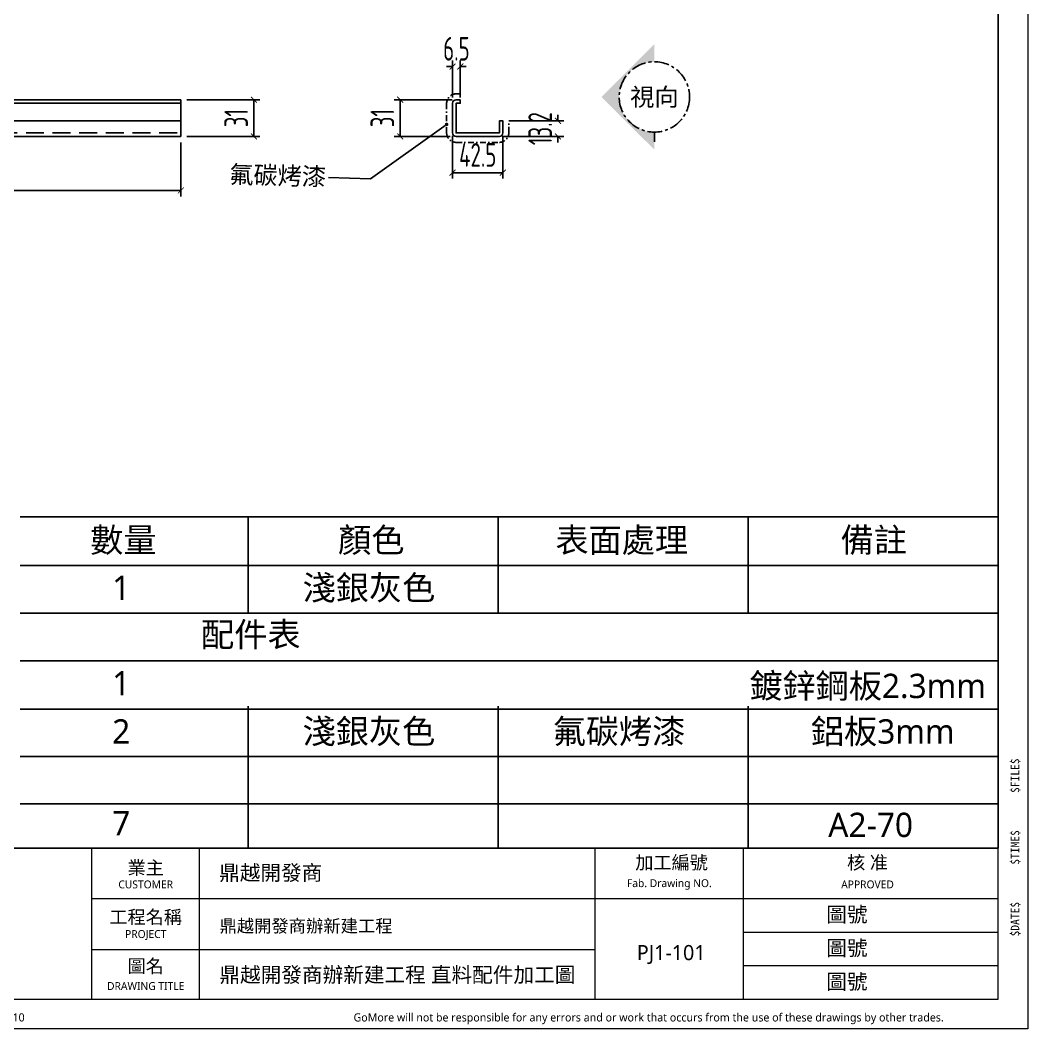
# Model space of a CAD drawing. Extents: x -3378 to 102197, y -3799 to 48702.
# Drawn here: x 17688 to 18539, y 7647 to 8499 of the extents above; entities that cross this region are included whole.
import ezdxf
from ezdxf import colors
from ezdxf.entities.mleader import LeaderData, LeaderLine
from ezdxf.enums import TextEntityAlignment as Align
from ezdxf.math import Vec2, Vec3

# ---------------------------------------------------------------- set-up
doc = ezdxf.new("R2010")
doc.units = 0
for name, pattern in [('CENTER', [2, 1.25, -0.25, 0.25, -0.25]), ('DASHDOT', [1, 0.5, -0.25, 0, -0.25]), ('HIDDEN', [0.375, 0.25, -0.125])]:
    doc.linetypes.add(name, pattern=pattern)
for name, color, linetype in [('DIM', 173, 'Continuous'), ('GM_ANNO_LABL', 4, 'Continuous'), ('GM_ANNO_TEXT', 7, 'Continuous'), ('GM_FILL', 253, 'Continuous'), ('噴塗面', 6, 'DASHDOT'), ('金屬面材 METAL PANEL', 2, 'Continuous'), ('隱藏線 HIDDEN', 8, 'HIDDEN')]:
    doc.layers.add(name, color=color, linetype=linetype)
doc.layers.add('GM_CNST', color=171, linetype='Continuous', lineweight=5, plot=False)
doc.styles.add('CHINESE', font='ros1.shx', dxfattribs={"width": 0.75, "bigfont": 'hztxt.shx'})
doc.styles.add('GM', font='')
doc.styles.get('GM').set_extended_font_data('Microsoft JhengHei')
doc.dimstyles.new('F-05', dxfattribs={"dimscale": 5, "dimtxt": 4, "dimasz": 1, "dimexe": 1, "dimexo": 1, "dimgap": 1, "dimtad": 1, "dimdec": 1, "dimzin": 12, "dimdsep": 46, "dimtxsty": 'CHINESE', "dimblk": 'ARCHTICK', "dimcen": 0, "dimclrd": 4, "dimclre": 4, "dimclrt": 1, "dimadec": 0, "dimazin": 3, "dimtfac": 1, "dimtdec": 1, "dimtix": 1, "dimtofl": 0, "dimtmove": 2, "dimatfit": 3, "dimfxl": 1, "dimtolj": 1, "dimtzin": 0, "dimarcsym": 0})

# ---------------------------------------------------------------- blocks, each defined once
blk = doc.blocks.new('TK')
at = {"lineweight": 0}
for p, q in [((261.93, 5), (261.93, 30.55)), ((280.12, 5), (280.12, 30.55)), ((346.92, 5), (346.92, 30.55)), ((372, 5), (372, 30.55)), ((261.93, 22.04), (415, 22.04)), ((372, 16.36), (415, 16.36)), ((261.93, 13.43), (346.92, 13.43)), ((372, 10.68), (415, 10.68))]:
    blk.add_line(p, q, dxfattribs=at)
at = {"lineweight": 0, "flags": 128}
blk.add_lwpolyline([(3, 30.55), (415, 30.55)], dxfattribs=at)
at = {"lineweight": 0}
blk.add_3dface([(3, 5), (415, 5), (415, 294), (3, 294)], dxfattribs=at)
at = {"layer": 'GM_CNST'}
blk.add_lwpolyline([(3, 294), (415, 294), (415, 30.55), (3, 30.55)], close=True, dxfattribs=at)
at = {"layer": 'GM_CNST', "linetype": 'Continuous', "lineweight": 0}
blk.add_3dface([(420, 0), (0, 0), (0, 297), (420, 297)], dxfattribs=at)
at = {"style": 'GM'}
blk.add_text('鼎越開發商辦新建工程 ', height=2.1429, dxfattribs=at).set_placement((283.49, 16.31))
at = {"layer": 'GM_ANNO_TEXT', "linetype": 'Continuous', "lineweight": 13, "char_height": 1.4309, "rotation": 90, "line_spacing_factor": 0.725792, "style": 'GM'}
for s, insert, attachment_point in [('\\f細明體|b0|i0|c136|p54;$FILE$', (417.96, 39.85), 4), ('\\f細明體|b0|i0|c136|p54;$TIME$', (417.96, 30.65), 5), ('\\f細明體|b0|i0|c136|p54;$DATE$', (417.96, 21.45), 6)]:
    blk.add_mtext(s, dxfattribs=dict(at, insert=insert, attachment_point=attachment_point))
at = {"layer": 'GM_ANNO_TEXT', "linetype": 'Continuous', "char_height": 2.249, "attachment_point": 5, "line_spacing_factor": 0.725792, "style": 'GM'}
for s, insert in [(' 加工編號', (359.46, 27.97)), ('核 准', (392.93, 27.97)), ('業主', (271.03, 27.09)), ('工程名稱', (271.03, 18.76)), ('圖名', (271.03, 10.48))]:
    blk.add_mtext(s, dxfattribs=dict(at, insert=insert))
at = {"layer": 'GM_ANNO_TEXT', "attachment_point": 5, "style": 'GM'}
for s, insert, char_height in [('CUSTOMER', (271.03, 24.39), 1.329), ('Fab. Drawing NO.', (359.46, 24.39), 1.3287), ('APPROVED', (392.93, 24.39), 1.329), ('PROJECT', (271.03, 15.84), 1.329), ('DRAWING TITLE', (271.03, 7.22), 1.3287)]:
    blk.add_mtext(s, dxfattribs=dict(at, insert=insert, char_height=char_height))
at = {"layer": 'GM_ANNO_TEXT', "linetype": 'Continuous', "lineweight": 0, "attachment_point": 6, "line_spacing_factor": 0.725792, "style": 'GM'}
for s, insert, char_height in [('GoMore Co., Ltd Copyright c 2010', (250.59, 1.7), 1.3798), ('GoMore will not be responsible for any errors and or work that occurs from the use of these drawings by other trades.', (405.81, 1.7), 1.37984)]:
    blk.add_mtext(s, dxfattribs=dict(at, insert=insert, char_height=char_height))
at = {"layer": 'GM_ANNO_TEXT', "style": 'GM'}
for tag, p in [('業主', (283.43, 26.37)), ('圖名', (283.48, 9.14))]:
    blk.add_attdef(tag, text='', height=2.56, dxfattribs=at).set_placement(p, align=Align.MIDDLE_LEFT)
for tag, p in [('繪圖者', (109.3, 23.05)), ('比例尺', (166.71, 23.04)), ('設計者', (109.3, 9.56)), ('單位', (138.49, 9.62)), ('日期', (166.62, 9.45))]:
    blk.add_attdef(tag, text='', height=2.56, dxfattribs=at).set_placement(p, align=Align.CENTER)
for p in [(389.45, 19.37), (359.78, 12.56), (389.45, 13.69), (389.45, 8.01)]:
    blk.add_attdef('加工編號', text='', height=2.56, dxfattribs=at).set_placement(p, align=Align.MIDDLE)
blk = doc.blocks.new('_ArchTick')
at = {"color": 0, "linetype": 'ByBlock', "const_width": 0.15}
blk.add_lwpolyline([(-0.5, -0.5), (0.5, 0.5)], dxfattribs=at)
blk = doc.blocks.new('*D1008')
at = {"layer": 'Defpoints', "color": 0, "ltscale": 10, "transparency": 16777216}
for p in [(16522.88, 8400.64, 0), (17823.64, 8400.64, 0), (17823.64, 8355.02)]:
    blk.add_point(p, dxfattribs=at)
at = {"layer": 'DIM', "color": 4, "lineweight": -2, "ltscale": 10, "transparency": 16777216}
for p, q in [((16522.88, 8395.64), (16522.88, 8350.02)), ((17823.64, 8395.64), (17823.64, 8350.02)), ((16522.88, 8355.02), (17823.64, 8355.02))]:
    blk.add_line(p, q, dxfattribs=at)
at = {"layer": 'DIM', "color": 4, "lineweight": -2, "ltscale": 10, "transparency": 16777216, "xscale": 5, "yscale": 5, "zscale": 5, "rotation": 180}
blk.add_blockref('_ArchTick', (16522.88, 8355.02), dxfattribs=at)
at = {"layer": 'DIM', "color": 4, "lineweight": -2, "ltscale": 10, "transparency": 16777216, "xscale": 5, "yscale": 5, "zscale": 5}
blk.add_blockref('_ArchTick', (17823.64, 8355.02), dxfattribs=at)
at = {"layer": 'DIM', "color": 1, "ltscale": 10, "transparency": 16777216, "insert": (17173.26, 8370.02), "char_height": 20, "attachment_point": 5, "style": 'CHINESE'}
blk.add_mtext('\\A1;2037', dxfattribs=at)
blk = doc.blocks.new('*D1009')
at = {"layer": 'Defpoints', "color": 0, "ltscale": 10, "transparency": 16777216}
for p in [(17823.64, 8431.64), (17823.64, 8400.64), (17885.3, 8400.64)]:
    blk.add_point(p, dxfattribs=at)
at = {"layer": 'DIM', "color": 4, "lineweight": -2, "ltscale": 10, "transparency": 16777216}
for p, q in [((17828.64, 8431.64), (17890.3, 8431.64)), ((17885.3, 8431.64), (17885.3, 8400.64)), ((17828.64, 8400.64), (17890.3, 8400.64))]:
    blk.add_line(p, q, dxfattribs=at)
at = {"layer": 'DIM', "color": 4, "lineweight": -2, "ltscale": 10, "transparency": 16777216, "xscale": 5, "yscale": 5, "zscale": 5}
for p, rotation in [((17885.3, 8431.64), 90), ((17885.3, 8400.64), 270)]:
    blk.add_blockref('_ArchTick', p, dxfattribs=dict(at, rotation=rotation))
at = {"layer": 'DIM', "color": 1, "ltscale": 10, "transparency": 16777216, "insert": (17870.3, 8416.14), "char_height": 20, "attachment_point": 5, "rotation": 90, "style": 'CHINESE'}
blk.add_mtext('\\A1;31', dxfattribs=at)
blk = doc.blocks.new('*D1015')
at = {"layer": 'Defpoints', "color": 0, "ltscale": 10, "transparency": 16777216}
for p in [(18053.06, 8406.07, 0), (18095.56, 8406.07, 0), (18053.06, 8370.01)]:
    blk.add_point(p, dxfattribs=at)
at = {"layer": 'DIM', "color": 4, "lineweight": -2, "ltscale": 10, "transparency": 16777216}
for p, q in [((18053.06, 8401.07), (18053.06, 8365.01)), ((18095.56, 8401.07), (18095.56, 8365.01)), ((18095.56, 8370.01), (18053.06, 8370.01))]:
    blk.add_line(p, q, dxfattribs=at)
at = {"layer": 'DIM', "color": 4, "lineweight": -2, "ltscale": 10, "transparency": 16777216, "xscale": 5, "yscale": 5, "zscale": 5, "rotation": 180}
blk.add_blockref('_ArchTick', (18053.06, 8370.01), dxfattribs=at)
at = {"layer": 'DIM', "color": 4, "lineweight": -2, "ltscale": 10, "transparency": 16777216, "xscale": 5, "yscale": 5, "zscale": 5}
blk.add_blockref('_ArchTick', (18095.56, 8370.01), dxfattribs=at)
at = {"layer": 'DIM', "color": 1, "ltscale": 10, "transparency": 16777216, "insert": (18074.31, 8385.01), "char_height": 20, "attachment_point": 5, "style": 'CHINESE'}
blk.add_mtext('\\A1;42.5', dxfattribs=at)
blk = doc.blocks.new('*D1016')
at = {"layer": 'Defpoints', "color": 0, "ltscale": 10, "transparency": 16777216}
for p in [(18095.56, 8413.81, 0), (18142.03, 8413.81), (18090.65, 8400.64, 0)]:
    blk.add_point(p, dxfattribs=at)
at = {"layer": 'DIM', "color": 4, "lineweight": -2, "ltscale": 10, "transparency": 16777216}
for p, q in [((18100.56, 8413.81), (18147.03, 8413.81)), ((18142.03, 8413.81), (18142.03, 8418.81)), ((18095.65, 8400.64), (18147.03, 8400.64)), ((18142.03, 8400.64), (18142.03, 8395.64))]:
    blk.add_line(p, q, dxfattribs=at)
at = {"layer": 'DIM', "color": 4, "lineweight": -2, "ltscale": 10, "transparency": 16777216, "xscale": 5, "yscale": 5, "zscale": 5}
for p, rotation in [((18142.03, 8413.81), 270), ((18142.03, 8400.64), 90)]:
    blk.add_blockref('_ArchTick', p, dxfattribs=dict(at, rotation=rotation))
at = {"layer": 'DIM', "color": 1, "ltscale": 10, "transparency": 16777216, "insert": (18127.03, 8407.23), "char_height": 20, "attachment_point": 5, "rotation": 90, "style": 'CHINESE'}
blk.add_mtext('\\A1;13.2', dxfattribs=at)
blk = doc.blocks.new('*D1017')
at = {"layer": 'Defpoints', "color": 0, "ltscale": 10, "transparency": 16777216}
for p in [(18008.81, 8431.64), (18057.81, 8431.64, 0), (18056.06, 8400.64, 0)]:
    blk.add_point(p, dxfattribs=at)
at = {"layer": 'DIM', "color": 4, "lineweight": -2, "ltscale": 10, "transparency": 16777216}
for p, q in [((18052.81, 8431.64), (18003.81, 8431.64)), ((18008.81, 8400.64), (18008.81, 8431.64)), ((18051.06, 8400.64), (18003.81, 8400.64))]:
    blk.add_line(p, q, dxfattribs=at)
at = {"layer": 'DIM', "color": 4, "lineweight": -2, "ltscale": 10, "transparency": 16777216, "xscale": 5, "yscale": 5, "zscale": 5}
for p, rotation in [((18008.81, 8431.64), 90), ((18008.81, 8400.64), 270)]:
    blk.add_blockref('_ArchTick', p, dxfattribs=dict(at, rotation=rotation))
at = {"layer": 'DIM', "color": 1, "ltscale": 10, "transparency": 16777216, "insert": (17993.81, 8416.14), "char_height": 20, "attachment_point": 5, "rotation": 90, "style": 'CHINESE'}
blk.add_mtext('\\A1;31', dxfattribs=at)
blk = doc.blocks.new('*D1018')
at = {"layer": 'Defpoints', "color": 0, "ltscale": 10, "transparency": 16777216}
for p in [(18053.06, 8459.72), (18053.06, 8428.64, 0), (18059.56, 8428.64, 0)]:
    blk.add_point(p, dxfattribs=at)
at = {"layer": 'DIM', "color": 4, "lineweight": -2, "ltscale": 10, "transparency": 16777216}
for p, q in [((18053.06, 8433.64), (18053.06, 8464.72)), ((18059.56, 8433.64), (18059.56, 8464.72)), ((18053.06, 8459.72), (18048.06, 8459.72)), ((18059.56, 8459.72), (18064.56, 8459.72))]:
    blk.add_line(p, q, dxfattribs=at)
at = {"layer": 'DIM', "color": 4, "lineweight": -2, "ltscale": 10, "transparency": 16777216, "xscale": 5, "yscale": 5, "zscale": 5}
blk.add_blockref('_ArchTick', (18053.06, 8459.72), dxfattribs=at)
at = {"layer": 'DIM', "color": 4, "lineweight": -2, "ltscale": 10, "transparency": 16777216, "xscale": 5, "yscale": 5, "zscale": 5, "rotation": 180}
blk.add_blockref('_ArchTick', (18059.56, 8459.72), dxfattribs=at)
at = {"layer": 'DIM', "color": 1, "ltscale": 10, "transparency": 16777216, "insert": (18056.31, 8474.72), "char_height": 20, "attachment_point": 5, "style": 'CHINESE'}
blk.add_mtext('\\A1;6.5', dxfattribs=at)
blk = doc.blocks.new('*U47')
blk.add_hatch(color=256).paths.add_polyline_path([(-4.455, 2.97), (0, -1.485), (0, 0, -1), (0, 5.94), (0, 7.425)])
at = {"linetype": 'ByBlock', "ltscale": 3}
blk.add_lwpolyline([(0, 0), (0, -0.823)], dxfattribs=at)
at = {"linetype": 'ByBlock'}
blk.add_circle((0, 2.97), 2.97, dxfattribs=at)
at = {"layer": 'GM_ANNO_TEXT', "style": 'GM'}
blk.add_attdef('圖號', text='', height=1.5, dxfattribs=at).set_placement((0, 2.97), align=Align.MIDDLE_CENTER)
blk = doc.blocks.new('_Dot')
at = {"color": 0, "linetype": 'ByBlock', "lineweight": -2}
blk.add_line((-0.5, 0), (-1, 0), dxfattribs=at)
at = {"color": 0, "linetype": 'ByBlock', "const_width": 0.5}
blk.add_lwpolyline([(-0.25, 0, 1), (0.25, 0, 1)], format="xyb", close=True, dxfattribs=at)

msp = doc.modelspace()

# ---------------------------------------------------------------- linework, layer by layer
at = {"layer": 'GM_FILL'}
for p, q in [((17687.963, 8079.339), (18513.793, 8079.339)), ((17880.354, 8079.339), (17880.354, 7997.962)), ((18091.5, 8079.339), (18091.5, 7997.962)), ((18302.647, 8079.339), (18302.647, 7997.962)), ((17687.963, 8038.246), (18513.793, 8038.246)), ((17687.963, 7997.962), (18513.793, 7997.962)), ((17687.963, 7997.962), (18513.793, 7997.962)), ((17687.963, 7957.542), (18513.793, 7957.542)), ((17687.963, 7916.841), (18513.793, 7916.841)), ((17880.354, 7919.185), (17880.354, 7799.469)), ((18091.5, 7919.185), (18091.5, 7799.469)), ((18302.647, 7919.185), (18302.647, 7799.469)), ((17687.963, 7876.651), (18513.793, 7876.651)), ((17687.963, 7836.651), (18513.793, 7836.651)), ((17687.963, 7799.469), (18513.793, 7799.469))]:
    msp.add_line(p, q, dxfattribs=at)
at = {"layer": '噴塗面', "ltscale": 10, "elevation": 0}
msp.add_lwpolyline([(18059.556, 8436.643), (18056.056, 8436.643, 0.4141999), (18048.056, 8428.644), (18048.056, 8403.643, 0.4142136), (18056.056, 8395.643), (18092.556, 8395.643, 0.4142136), (18100.556, 8403.643), (18100.556, 8413.814)], format="xyb", dxfattribs=at)
at = {"layer": '金屬面材 METAL PANEL'}
for p, q in [((16522.881, 8431.643, 0), (17823.639, 8431.643, 0)), ((16522.881, 8428.643, 0), (17823.639, 8428.643, 0)), ((17823.639, 8400.643, 0), (17823.639, 8431.643, 0)), ((16522.881, 8413.814, 0), (17823.639, 8413.814, 0)), ((16522.881, 8400.643, 0), (17823.639, 8400.643, 0))]:
    msp.add_line(p, q, dxfattribs=at)
at = {"layer": '金屬面材 METAL PANEL', "elevation": 0}
msp.add_lwpolyline([(18059.556, 8431.643), (18059.556, 8428.643), (18056.056, 8428.643), (18056.056, 8403.643), (18092.556, 8403.643), (18092.556, 8413.814), (18095.556, 8413.814), (18095.556, 8403.643, -0.4142136), (18092.556, 8400.643), (18056.056, 8400.643, -0.4142136), (18053.056, 8403.643), (18053.056, 8428.643, -0.4142136), (18056.056, 8431.643), (18059.556, 8431.643)], format="xyb", dxfattribs=at)
at = {"layer": '隱藏線 HIDDEN', "ltscale": 60}
msp.add_line((16522.881, 8403.643, 0), (17823.639, 8403.643, 0), dxfattribs=at)

# ---------------------------------------------------------------- block references
ref = msp.add_blockref('TK', (16438.793, 7646.705), dxfattribs=dict(xscale=5, yscale=5, zscale=5))
ref.add_attrib('加工編號', '圖號', dxfattribs={"layer": 'GM_ANNO_TEXT', "height": 12.7763, "style": 'GM'}).set_placement((18386.061, 7686.766), align=Align.MIDDLE)
ref.add_attrib('加工編號', '圖號', dxfattribs={"layer": 'GM_ANNO_TEXT', "height": 12.7763, "style": 'GM'}).set_placement((18386.061, 7715.158), align=Align.MIDDLE)
ref.add_attrib('加工編號', '圖號', dxfattribs={"layer": 'GM_ANNO_TEXT', "height": 12.7763, "style": 'GM'}).set_placement((18386.061, 7743.55), align=Align.MIDDLE)
ref.add_attrib('圖名', '鼎越開發商辦新建工程 直料配件加工圖', dxfattribs={"layer": 'GM_ANNO_TEXT', "height": 12.77634, "style": 'GM'}).set_placement((17856.172, 7692.398), align=Align.MIDDLE_LEFT)
ref.add_attrib('加工編號', 'PJ1-101', dxfattribs={"layer": 'GM_ANNO_TEXT', "height": 12.7763, "style": 'GM'}).set_placement((18237.676, 7709.508), align=Align.MIDDLE)
ref.add_attrib('業主', '鼎越開發商', dxfattribs={"layer": 'GM_ANNO_TEXT', "height": 12.7763, "style": 'GM'}).set_placement((17855.961, 7778.56), align=Align.MIDDLE_LEFT)
at = {"layer": 'GM_ANNO_LABL', "linetype": 'CENTER', "xscale": 10, "yscale": 10, "zscale": 10}
msp.add_blockref('*U47', (18223.465, 8404.283), dxfattribs=at).add_auto_attribs({'圖號': '視向'})

# ---------------------------------------------------------------- texts
at = {"layer": 'GM_ANNO_TEXT', "style": 'GM'}
for s, height, p in [('數量', 20.5436, (17747.061, 8049.374)), ('顏色', 20.5436, (17956.438, 8049.374)), ('表面處理', 20.5436, (18139.868, 8049.374)), ('備註', 20.5436, (18380.707, 8049.374)), ('1', 20.544, (17765.628, 8009.09)), ('淺銀灰色', 20.5436, (17926.42, 8009.09)), ('配件表', 20.5436, (17840.714, 7969.593)), ('1', 20.544, (17765.628, 7928.385)), ('鍍鋅鋼板2.3mm ', 20.5436, (18303.527, 7926.156)), ('2', 20.544, (17765.628, 7887.685)), ('淺銀灰色', 20.5436, (17926.42, 7887.778)), ('氟碳烤漆', 20.5436, (18137.566, 7887.778)), ('鋁板3mm', 20.5436, (18355.567, 7887.685)), ('7', 20.544, (17765.628, 7810.312)), ('A2-70', 20.5436, (18370.238, 7808.755))]:
    msp.add_text(s, height=height, dxfattribs=at).set_placement(p)

# ---------------------------------------------------------------- dimensions: what is measured, and where the dimension line sits
at = {"layer": 'DIM', "ltscale": 10}
for base, p1, p2, picture, middle in [((18053.056, 8459.722), (18059.556, 8428.643, 0), (18053.056, 8428.643, 0), '*D1018', (18056.306, 8474.722)), ((18053.056, 8370.011), (18095.556, 8406.066, 0), (18053.056, 8406.066, 0), '*D1015', (18074.306, 8385.011))]:
    dim = msp.add_linear_dim(base=base, p1=p1, p2=p2, dimstyle='F-05', dxfattribs=at)
    dim.commit()
    dim.dimension.update_dxf_attribs({"geometry": picture, "text_midpoint": middle})
for base, p1, p2, picture, middle in [((17885.296, 8400.643, 0), (17823.639, 8431.643, 0), (17823.639, 8400.643, 0), '*D1009', (17870.296, 8416.143, 0)), ((18008.814, 8431.643), (18056.056, 8400.643, 0), (18057.806, 8431.643, 0), '*D1017', (17993.814, 8416.143)), ((18142.028, 8413.814), (18090.652, 8400.643, 0), (18095.556, 8413.814, 0), '*D1016', (18127.028, 8407.229))]:
    dim = msp.add_linear_dim(base=base, p1=p1, p2=p2, angle=90, dimstyle='F-05', dxfattribs=at)
    dim.commit()
    dim.dimension.update_dxf_attribs({"geometry": picture, "text_midpoint": middle})
dim = msp.add_linear_dim(base=(17823.639, 8355.022, 0), p1=(16522.881, 8400.643, 0), p2=(17823.639, 8400.643, 0), text='2037', dimstyle='F-05', dxfattribs=at)
dim.commit()
dim.dimension.update_dxf_attribs({"geometry": '*D1008', "text_midpoint": (17173.26, 8370.022, 0)})

# ---------------------------------------------------------------- leaders
at = {"layer": 'GM_ANNO_LABL'}
ml = msp.add_multileader_mtext('Standard', dxfattribs=at)
ml.set_content('{\\fMicrosoft JhengHei|b0|i0|c136|p34;氟碳烤漆}', color=256, style='GM')
ml.set_leader_properties()
ml.set_arrow_properties(name='DOT')
ml.build(insert=Vec2(0, 0))
ml.multileader.update_dxf_attribs({"arrow_head_size": 3})
ctx = ml.context
ctx.base_point, ctx.char_height, ctx.arrow_head_size, ctx.plane_origin, ctx.plane_x_axis, ctx.plane_y_axis = Vec3(17867.533, 8368.15, 0), 15, 3, Vec3(17970.499, 8179.823, 0), Vec3(0.9996243, -0.02741), Vec3(0.02741, 0.9996243)
ctx.text_align_type = 2
notes = []
notes.append((ctx, [(0, (1, 1, 0), (17983.877, 8364.959, 0), (-0.9996243, 0.02741), 35.576, [(0, [(18048.056, 8410.781, 0)], 0, [])])]))
ctx.mtext.insert, ctx.mtext.text_direction, ctx.mtext.rotation, ctx.mtext.alignment, ctx.mtext.flow_direction = Vec3(17946.535, 8374.043, 0), Vec3(0.9996243, -0.02741), 6.2557719, 3, 5
for ctx, leaders in notes:
    for number, flags, end, landing, length, lines in leaders:
        leader = LeaderData()
        leader.index, (leader.has_last_leader_line, leader.has_dogleg_vector, leader.attachment_direction) = number, flags
        leader.last_leader_point, leader.dogleg_vector, leader.dogleg_length = Vec3(end), Vec3(landing), length
        for number, points, colour, breaks in lines:
            line = LeaderLine()
            line.index, line.vertices, line.color, line.breaks = number, Vec3.list(points), colors.encode_raw_color(colour), breaks
            leader.lines.append(line)
        ctx.leaders.append(leader)

doc.saveas('drawing.dxf')
